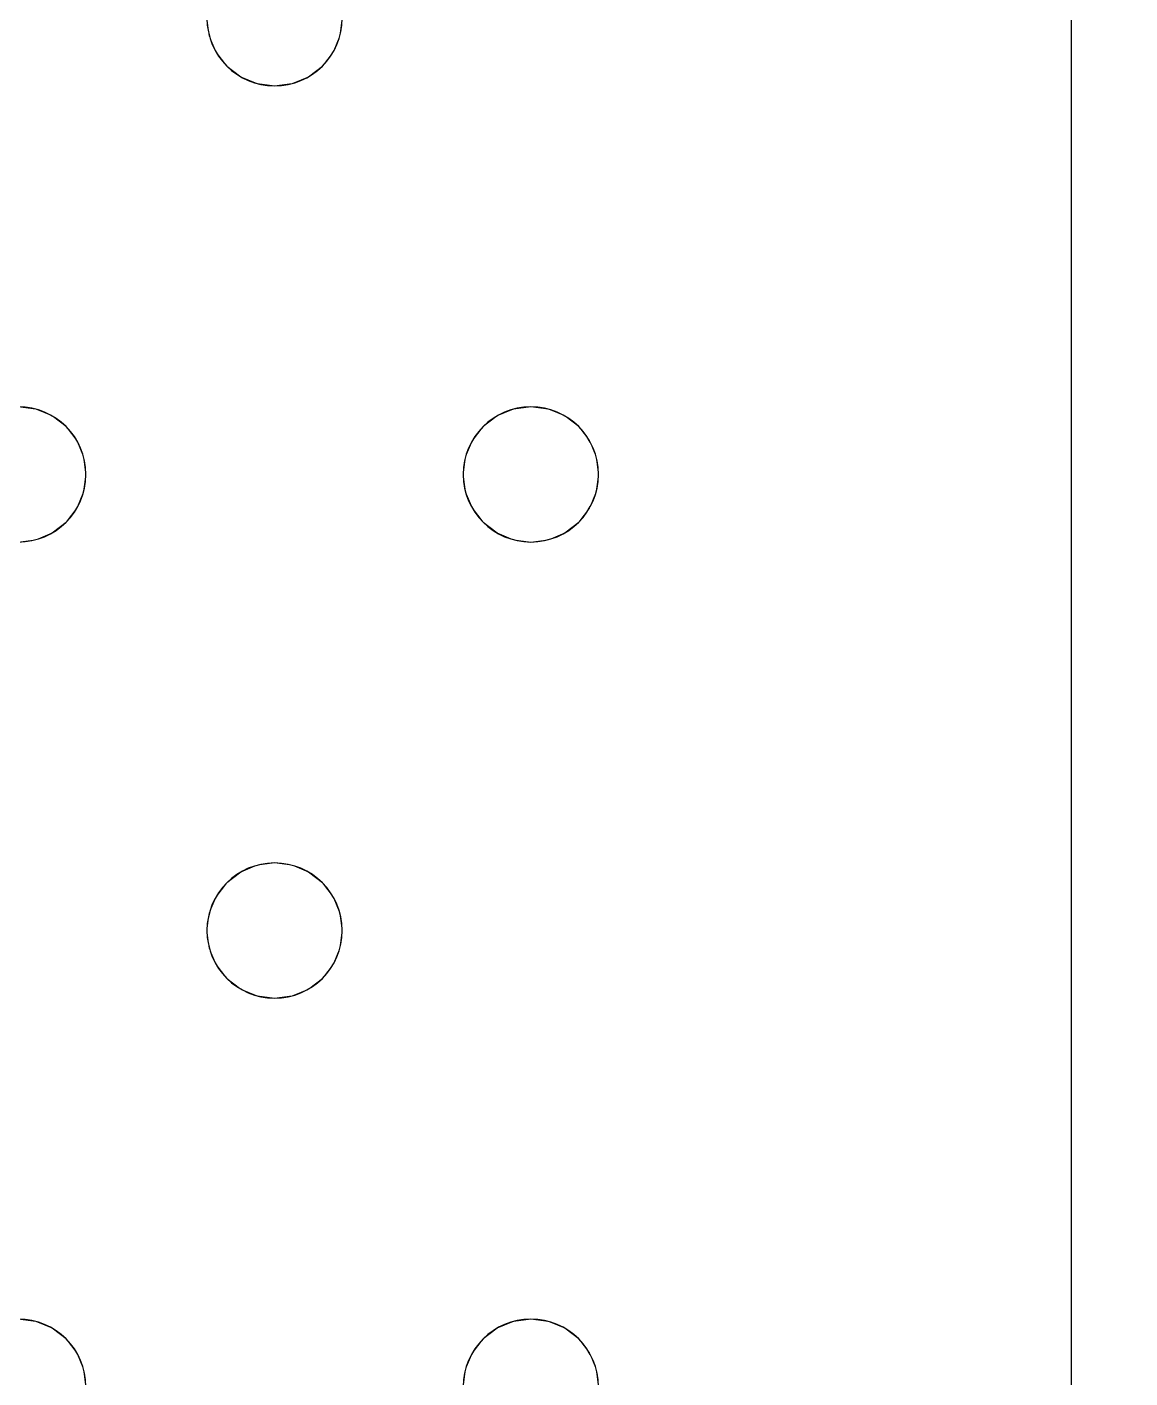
# Model space of a CAD drawing. Header units: millimetres. Extents: x -1 to 1201, y -701 to 1.
# Drawn here: x 534.7 to 600, y -259.5 to -179.5 of the extents above; entities that cross this region are included whole.
import ezdxf

# ---------------------------------------------------------------- set-up
doc = ezdxf.new("R2010")
doc.units = ezdxf.units.MM
doc.layers.add('IQ_200_3D', color=1, linetype='Continuous')
doc.layers.add('IQ_204_2D', color=7, linetype='Continuous')

msp = doc.modelspace()

# ---------------------------------------------------------------- linework, layer by layer
at = {"layer": 'IQ_200_3D', "lineweight": 18}
for points, invisible_edges in [([(553.382, -179, 890), (553.246, -180.035, 890), (566.549, -202.536, 890), (594.549, -145, 890)], 14), ([(594.549, -145, 888), (567.378, -203.172, 888), (566.549, -202.536, 888), (553.382, -179, 888)], 13), ([(567.378, -203.172, 890), (596.549, -145, 890), (594.549, -145, 890), (566.549, -202.536, 890)], 5), ([(596.549, -145, 890), (567.378, -203.172, 890), (568.013, -204, 890)], 13), ([(596.549, -145, 888), (568.013, -204, 888), (567.378, -203.172, 888), (594.549, -145, 888)], 5), ([(568.013, -204, 890), (568.413, -204.965, 890), (596.549, -145, 890)], 14), ([(568.413, -204.965, 888), (568.013, -204, 888), (596.549, -145, 888)], 14), ([(596.549, -145, 890), (568.549, -206, 890), (568.413, -207.035, 890), (568.413, -258.965, 890)], 13), ([(568.413, -204.965, 890), (568.549, -206, 890), (596.549, -145, 890)], 14), ([(596.549, -386.2, 890), (596.549, -145, 890), (568.549, -260, 890), (568.413, -261.035, 890)], 10), ([(568.549, -260, 890), (596.549, -145, 890), (568.413, -258.965, 890)], 3), ([(568.549, -260, 888), (596.549, -145, 888), (596.549, -386.2, 888), (568.413, -261.035, 888)], 5), ([(596.549, -145, 888), (568.549, -260, 888), (568.413, -258.965, 888)], 13), ([(568.413, -207.035, 888), (568.549, -206, 888), (596.549, -145, 888), (568.413, -258.965, 888)], 14), ([(568.549, -206, 888), (568.413, -204.965, 888), (596.549, -145, 888)], 14), ([(545.382, -179, 890), (545.519, -177.965, 890), (523.049, -179, 890), (522.913, -180.035, 890)], 10), ([(523.049, -179, 888), (545.519, -177.965, 888), (545.382, -179, 888), (522.913, -180.035, 888)], 5), ([(522.913, -180.035, 890), (522.513, -181, 890), (545.519, -180.035, 890), (545.382, -179, 890)], 10), ([(545.519, -180.035, 888), (522.513, -181, 888), (522.913, -180.035, 888), (545.382, -179, 888)], 5), ([(545.382, -179, 890), (545.519, -180.035, 890), (545.519, -180.035, 888), (545.382, -179, 888)], 2), ([(566.549, -202.536, 888), (565.584, -202.136, 888), (553.246, -180.035, 888), (553.382, -179, 888)], 10), ([(553.246, -180.035, 890), (553.382, -179, 890), (553.382, -179, 888), (553.246, -180.035, 888)], 8), ([(522.513, -181, 890), (545.918, -181, 890), (545.519, -180.035, 890)], 13), ([(545.519, -180.035, 888), (545.918, -181, 888), (522.513, -181, 888)], 14), ([(545.519, -180.035, 890), (545.918, -181, 890), (545.918, -181, 888), (545.519, -180.035, 888)], 10), ([(565.584, -202.136, 890), (566.549, -202.536, 890), (553.246, -180.035, 890), (552.847, -181, 890)], 10), ([(565.584, -202.136, 888), (564.549, -202, 888), (552.847, -181, 888), (553.246, -180.035, 888)], 10), ([(552.847, -181, 890), (553.246, -180.035, 890), (553.246, -180.035, 888), (552.847, -181, 888)], 10), ([(545.918, -181, 890), (522.513, -181, 890), (534.216, -202, 890), (546.554, -181.828, 890)], 7), ([(534.216, -202, 888), (522.513, -181, 888), (545.918, -181, 888), (546.554, -181.828, 888)], 11), ([(545.918, -181, 890), (546.554, -181.828, 890), (546.554, -181.828, 888), (545.918, -181, 888)], 10), ([(552.847, -181, 890), (552.211, -181.828, 890), (564.549, -202, 890), (565.584, -202.136, 890)], 10), ([(564.549, -202, 888), (563.514, -202.136, 888), (552.211, -181.828, 888), (552.847, -181, 888)], 10), ([(552.211, -181.828, 890), (552.847, -181, 890), (552.847, -181, 888), (552.211, -181.828, 888)], 10), ([(546.554, -181.828, 890), (534.216, -202, 890), (535.251, -202.136, 890), (547.382, -182.464, 890)], 5), ([(535.251, -202.136, 888), (534.216, -202, 888), (546.554, -181.828, 888)], 14), ([(547.382, -182.464, 888), (536.216, -202.536, 888), (535.251, -202.136, 888), (546.554, -181.828, 888)], 5), ([(546.554, -181.828, 890), (547.382, -182.464, 890), (547.382, -182.464, 888), (546.554, -181.828, 888)], 10), ([(552.211, -181.828, 890), (551.382, -182.464, 890), (563.514, -202.136, 890), (564.549, -202, 890)], 10), ([(563.514, -202.136, 888), (562.549, -202.536, 888), (551.382, -182.464, 888), (552.211, -181.828, 888)], 10), ([(551.382, -182.464, 890), (552.211, -181.828, 890), (552.211, -181.828, 888), (551.382, -182.464, 888)], 10), ([(547.382, -182.464, 890), (535.251, -202.136, 890), (536.216, -202.536, 890), (548.347, -182.864, 890)], 5), ([(536.216, -202.536, 888), (547.382, -182.464, 888), (548.347, -182.864, 888)], 13), ([(548.347, -182.864, 890), (536.216, -202.536, 890), (537.044, -203.172, 890), (549.382, -183, 890)], 5), ([(537.044, -203.172, 888), (536.216, -202.536, 888), (548.347, -182.864, 888), (549.382, -183, 888)], 10), ([(549.382, -183, 890), (537.044, -203.172, 890), (537.68, -204, 890)], 13), ([(549.382, -183, 888), (561.085, -204, 888), (537.68, -204, 888), (537.044, -203.172, 888)], 11), ([(537.68, -204, 890), (538.079, -204.965, 890), (561.085, -204, 890), (549.382, -183, 890)], 14), ([(547.382, -182.464, 890), (548.347, -182.864, 890), (548.347, -182.864, 888), (547.382, -182.464, 888)], 10), ([(549.382, -183, 888), (548.347, -182.864, 888), (548.347, -182.864, 890), (549.382, -183, 890)], 10), ([(561.721, -203.172, 890), (562.549, -202.536, 890), (550.418, -182.864, 890), (549.382, -183, 890)], 10), ([(561.721, -203.172, 888), (561.085, -204, 888), (549.382, -183, 888), (550.418, -182.864, 888)], 10), ([(550.418, -182.864, 888), (549.382, -183, 888), (549.382, -183, 890), (550.418, -182.864, 890)], 10), ([(549.382, -183, 890), (561.085, -204, 890), (561.721, -203.172, 890)], 13), ([(551.382, -182.464, 890), (550.418, -182.864, 890), (562.549, -202.536, 890), (563.514, -202.136, 890)], 10), ([(562.549, -202.536, 888), (561.721, -203.172, 888), (550.418, -182.864, 888), (551.382, -182.464, 888)], 10), ([(550.418, -182.864, 890), (551.382, -182.464, 890), (551.382, -182.464, 888), (550.418, -182.864, 888)], 10), ([(534.216, -202, 888), (535.251, -202.136, 888), (535.251, -202.136, 890), (534.216, -202, 890)], 10), ([(536.216, -202.536, 890), (535.251, -202.136, 890), (535.251, -202.136, 888), (536.216, -202.536, 888)], 10), ([(563.514, -202.136, 890), (562.549, -202.536, 890), (562.549, -202.536, 888), (563.514, -202.136, 888)], 10), ([(563.514, -202.136, 888), (564.549, -202, 888), (564.549, -202, 890), (563.514, -202.136, 890)], 10), ([(564.549, -202, 888), (565.584, -202.136, 888), (565.584, -202.136, 890), (564.549, -202, 890)], 10), ([(566.549, -202.536, 890), (565.584, -202.136, 890), (565.584, -202.136, 888), (566.549, -202.536, 888)], 10), ([(537.044, -203.172, 890), (536.216, -202.536, 890), (536.216, -202.536, 888), (537.044, -203.172, 888)], 10), ([(562.549, -202.536, 890), (561.721, -203.172, 890), (561.721, -203.172, 888), (562.549, -202.536, 888)], 10), ([(567.378, -203.172, 890), (566.549, -202.536, 890), (566.549, -202.536, 888), (567.378, -203.172, 888)], 10), ([(537.68, -204, 890), (537.044, -203.172, 890), (537.044, -203.172, 888), (537.68, -204, 888)], 10), ([(561.721, -203.172, 890), (561.085, -204, 890), (561.085, -204, 888), (561.721, -203.172, 888)], 10), ([(568.013, -204, 890), (567.378, -203.172, 890), (567.378, -203.172, 888), (568.013, -204, 888)], 10), ([(538.079, -204.965, 888), (537.68, -204, 888), (561.085, -204, 888), (560.685, -204.965, 888)], 10), ([(538.079, -204.965, 890), (537.68, -204, 890), (537.68, -204, 888), (538.079, -204.965, 888)], 10), ([(538.079, -204.965, 890), (538.216, -206, 890), (560.685, -204.965, 890), (561.085, -204, 890)], 10), ([(561.085, -204, 890), (560.685, -204.965, 890), (560.685, -204.965, 888), (561.085, -204, 888)], 10), ([(568.413, -204.965, 890), (568.013, -204, 890), (568.013, -204, 888), (568.413, -204.965, 888)], 10), ([(538.216, -206, 890), (538.079, -207.035, 890), (560.549, -206, 890), (560.685, -204.965, 890)], 10), ([(538.216, -206, 888), (538.079, -204.965, 888), (560.685, -204.965, 888), (560.549, -206, 888)], 10), ([(538.216, -206, 890), (538.079, -204.965, 890), (538.079, -204.965, 888), (538.216, -206, 888)], 2), ([(560.685, -204.965, 890), (560.549, -206, 890), (560.549, -206, 888), (560.685, -204.965, 888)], 8), ([(568.549, -206, 890), (568.413, -204.965, 890), (568.413, -204.965, 888), (568.549, -206, 888)], 2), ([(538.079, -207.035, 890), (537.68, -208, 890), (560.685, -207.035, 890), (560.549, -206, 890)], 10), ([(538.079, -207.035, 888), (538.216, -206, 888), (560.549, -206, 888), (560.685, -207.035, 888)], 10), ([(538.079, -207.035, 890), (538.216, -206, 890), (538.216, -206, 888), (538.079, -207.035, 888)], 8), ([(560.549, -206, 890), (560.685, -207.035, 890), (560.685, -207.035, 888), (560.549, -206, 888)], 2), ([(568.413, -207.035, 890), (568.549, -206, 890), (568.549, -206, 888), (568.413, -207.035, 888)], 8), ([(560.685, -207.035, 890), (537.68, -208, 890), (561.085, -208, 890)], 3), ([(561.085, -208, 888), (549.382, -229, 888), (537.68, -208, 888), (560.685, -207.035, 888)], 7), ([(537.68, -208, 888), (538.079, -207.035, 888), (560.685, -207.035, 888)], 14), ([(537.68, -208, 890), (538.079, -207.035, 890), (538.079, -207.035, 888), (537.68, -208, 888)], 10), ([(560.685, -207.035, 890), (561.085, -208, 890), (561.085, -208, 888), (560.685, -207.035, 888)], 10), ([(568.413, -258.965, 890), (568.413, -207.035, 890), (568.013, -208, 890), (568.013, -258, 890)], 5), ([(568.413, -207.035, 888), (568.413, -258.965, 888), (568.013, -258, 888), (568.013, -208, 888)], 5), ([(568.013, -208, 890), (568.413, -207.035, 890), (568.413, -207.035, 888), (568.013, -208, 888)], 10), ([(549.382, -229, 890), (561.085, -208, 890), (537.68, -208, 890), (537.044, -208.828, 890)], 11), ([(549.382, -229, 888), (548.347, -229.136, 888), (537.044, -208.828, 888), (537.68, -208, 888)], 10), ([(537.044, -208.828, 890), (537.68, -208, 890), (537.68, -208, 888), (537.044, -208.828, 888)], 10), ([(561.721, -208.828, 890), (561.085, -208, 890), (549.382, -229, 890), (550.418, -229.136, 890)], 10), ([(561.721, -208.828, 888), (550.418, -229.136, 888), (549.382, -229, 888), (561.085, -208, 888)], 5), ([(561.085, -208, 890), (561.721, -208.828, 890), (561.721, -208.828, 888), (561.085, -208, 888)], 10), ([(568.013, -208, 890), (567.378, -208.828, 890), (567.378, -257.172, 890), (568.013, -258, 890)], 10), ([(568.013, -258, 888), (567.378, -257.172, 888), (567.378, -208.828, 888), (568.013, -208, 888)], 10), ([(567.378, -208.828, 890), (568.013, -208, 890), (568.013, -208, 888), (567.378, -208.828, 888)], 10), ([(536.216, -209.464, 890), (535.251, -209.864, 890), (547.382, -229.536, 890), (548.347, -229.136, 890)], 10), ([(547.382, -229.536, 888), (546.554, -230.172, 888), (535.251, -209.864, 888), (536.216, -209.464, 888)], 10), ([(535.251, -209.864, 890), (536.216, -209.464, 890), (536.216, -209.464, 888), (535.251, -209.864, 888)], 10), ([(537.044, -208.828, 890), (536.216, -209.464, 890), (548.347, -229.136, 890), (549.382, -229, 890)], 10), ([(548.347, -229.136, 888), (547.382, -229.536, 888), (536.216, -209.464, 888), (537.044, -208.828, 888)], 10), ([(536.216, -209.464, 890), (537.044, -208.828, 890), (537.044, -208.828, 888), (536.216, -209.464, 888)], 10), ([(562.549, -209.464, 890), (561.721, -208.828, 890), (550.418, -229.136, 890), (551.382, -229.536, 890)], 10), ([(550.418, -229.136, 888), (561.721, -208.828, 888), (562.549, -209.464, 888)], 13), ([(551.382, -229.536, 888), (550.418, -229.136, 888), (562.549, -209.464, 888), (563.514, -209.864, 888)], 10), ([(563.514, -209.864, 890), (562.549, -209.464, 890), (551.382, -229.536, 890), (552.211, -230.172, 890)], 10), ([(553.246, -231.965, 890), (566.549, -209.464, 890), (565.584, -209.864, 890), (552.847, -231, 890)], 5), ([(553.382, -233, 890), (566.549, -209.464, 890), (553.246, -231.965, 890)], 3), ([(553.382, -233, 888), (553.246, -231.965, 888), (566.549, -209.464, 888), (566.549, -256.536, 888)], 14), ([(565.584, -209.864, 888), (566.549, -209.464, 888), (553.246, -231.965, 888)], 14), ([(566.549, -256.536, 890), (567.378, -208.828, 890), (566.549, -209.464, 890), (553.382, -233, 890)], 13), ([(561.721, -208.828, 890), (562.549, -209.464, 890), (562.549, -209.464, 888), (561.721, -208.828, 888)], 10), ([(562.549, -209.464, 890), (563.514, -209.864, 890), (563.514, -209.864, 888), (562.549, -209.464, 888)], 10), ([(565.584, -209.864, 890), (566.549, -209.464, 890), (566.549, -209.464, 888), (565.584, -209.864, 888)], 10), ([(567.378, -257.172, 890), (567.378, -208.828, 890), (566.549, -256.536, 890)], 3), ([(567.378, -257.172, 888), (566.549, -256.536, 888), (566.549, -209.464, 888), (567.378, -208.828, 888)], 10), ([(566.549, -209.464, 890), (567.378, -208.828, 890), (567.378, -208.828, 888), (566.549, -209.464, 888)], 10), ([(522.513, -231, 888), (521.878, -230.172, 888), (534.216, -210, 888), (545.918, -231, 888)], 14), ([(534.216, -210, 890), (522.513, -231, 890), (545.918, -231, 890), (546.554, -230.172, 890)], 11), ([(546.554, -230.172, 890), (547.382, -229.536, 890), (535.251, -209.864, 890), (534.216, -210, 890)], 10), ([(546.554, -230.172, 888), (545.918, -231, 888), (534.216, -210, 888), (535.251, -209.864, 888)], 10), ([(535.251, -209.864, 888), (534.216, -210, 888), (534.216, -210, 890), (535.251, -209.864, 890)], 10), ([(563.514, -209.864, 888), (564.549, -210, 888), (552.211, -230.172, 888), (551.382, -229.536, 888)], 10), ([(564.549, -210, 890), (563.514, -209.864, 890), (552.211, -230.172, 890), (552.847, -231, 890)], 10), ([(552.211, -230.172, 888), (564.549, -210, 888), (552.847, -231, 888)], 3), ([(552.847, -231, 890), (565.584, -209.864, 890), (564.549, -210, 890)], 13), ([(565.584, -209.864, 888), (553.246, -231.965, 888), (552.847, -231, 888), (564.549, -210, 888)], 5), ([(564.549, -210, 888), (563.514, -209.864, 888), (563.514, -209.864, 890), (564.549, -210, 890)], 10), ([(565.584, -209.864, 888), (564.549, -210, 888), (564.549, -210, 890), (565.584, -209.864, 890)], 10), ([(548.347, -229.136, 890), (547.382, -229.536, 890), (547.382, -229.536, 888), (548.347, -229.136, 888)], 10), ([(548.347, -229.136, 888), (549.382, -229, 888), (549.382, -229, 890), (548.347, -229.136, 890)], 10), ([(549.382, -229, 888), (550.418, -229.136, 888), (550.418, -229.136, 890), (549.382, -229, 890)], 10), ([(551.382, -229.536, 890), (550.418, -229.136, 890), (550.418, -229.136, 888), (551.382, -229.536, 888)], 10), ([(546.554, -230.172, 890), (545.918, -231, 890), (545.918, -231, 888), (546.554, -230.172, 888)], 10), ([(547.382, -229.536, 890), (546.554, -230.172, 890), (546.554, -230.172, 888), (547.382, -229.536, 888)], 10), ([(552.211, -230.172, 890), (551.382, -229.536, 890), (551.382, -229.536, 888), (552.211, -230.172, 888)], 10), ([(552.847, -231, 890), (552.211, -230.172, 890), (552.211, -230.172, 888), (552.847, -231, 888)], 10), ([(522.513, -231, 890), (522.913, -231.965, 890), (545.519, -231.965, 890), (545.918, -231, 890)], 10), ([(545.519, -231.965, 888), (522.913, -231.965, 888), (522.513, -231, 888), (545.918, -231, 888)], 5), ([(545.918, -231, 890), (545.519, -231.965, 890), (545.519, -231.965, 888), (545.918, -231, 888)], 10), ([(553.246, -231.965, 890), (552.847, -231, 890), (552.847, -231, 888), (553.246, -231.965, 888)], 10), ([(522.913, -231.965, 890), (523.049, -233, 890), (545.382, -233, 890), (545.519, -231.965, 890)], 10), ([(545.382, -233, 888), (523.049, -233, 888), (522.913, -231.965, 888), (545.519, -231.965, 888)], 5), ([(545.519, -231.965, 890), (545.382, -233, 890), (545.382, -233, 888), (545.519, -231.965, 888)], 8), ([(553.382, -233, 890), (553.246, -231.965, 890), (553.246, -231.965, 888), (553.382, -233, 888)], 2), ([(545.519, -234.035, 888), (522.513, -235, 888), (522.913, -234.035, 888), (545.382, -233, 888)], 5), ([(545.382, -233, 890), (523.049, -233, 890), (522.913, -234.035, 890), (545.519, -234.035, 890)], 5), ([(545.382, -233, 888), (522.913, -234.035, 888), (523.049, -233, 888)], 13), ([(545.382, -233, 890), (545.519, -234.035, 890), (545.519, -234.035, 888), (545.382, -233, 888)], 2), ([(566.549, -256.536, 890), (553.382, -233, 890), (553.246, -234.035, 890), (565.584, -256.136, 890)], 5), ([(566.549, -256.536, 888), (565.584, -256.136, 888), (553.246, -234.035, 888), (553.382, -233, 888)], 10), ([(553.246, -234.035, 890), (553.382, -233, 890), (553.382, -233, 888), (553.246, -234.035, 888)], 8), ([(545.519, -234.035, 890), (522.913, -234.035, 890), (522.513, -235, 890), (545.918, -235, 890)], 5), ([(522.513, -235, 888), (545.519, -234.035, 888), (545.918, -235, 888), (534.216, -256, 888)], 13), ([(545.519, -234.035, 890), (545.918, -235, 890), (545.918, -235, 888), (545.519, -234.035, 888)], 10), ([(565.584, -256.136, 890), (553.246, -234.035, 890), (552.847, -235, 890), (564.549, -256, 890)], 5), ([(553.246, -234.035, 888), (565.584, -256.136, 888), (552.847, -235, 888)], 3), ([(552.847, -235, 890), (553.246, -234.035, 890), (553.246, -234.035, 888), (552.847, -235, 888)], 10), ([(534.216, -256, 890), (545.918, -235, 890), (522.513, -235, 890), (521.878, -235.828, 890)], 11), ([(546.554, -235.828, 890), (545.918, -235, 890), (534.216, -256, 890), (535.251, -256.136, 890)], 10), ([(546.554, -235.828, 888), (535.251, -256.136, 888), (534.216, -256, 888), (545.918, -235, 888)], 5), ([(545.918, -235, 890), (546.554, -235.828, 890), (546.554, -235.828, 888), (545.918, -235, 888)], 10), ([(564.549, -256, 890), (552.847, -235, 890), (552.211, -235.828, 890)], 13), ([(552.847, -235, 888), (565.584, -256.136, 888), (564.549, -256, 888), (552.211, -235.828, 888)], 5), ([(552.211, -235.828, 890), (552.847, -235, 890), (552.847, -235, 888), (552.211, -235.828, 888)], 10), ([(535.251, -256.136, 890), (536.216, -256.536, 890), (547.382, -236.464, 890), (546.554, -235.828, 890)], 10), ([(535.251, -256.136, 888), (546.554, -235.828, 888), (547.382, -236.464, 888)], 13), ([(546.554, -235.828, 890), (547.382, -236.464, 890), (547.382, -236.464, 888), (546.554, -235.828, 888)], 10), ([(563.514, -256.136, 890), (564.549, -256, 890), (552.211, -235.828, 890), (551.382, -236.464, 890)], 10), ([(563.514, -256.136, 888), (562.549, -256.536, 888), (551.382, -236.464, 888), (552.211, -235.828, 888)], 10), ([(551.382, -236.464, 890), (552.211, -235.828, 890), (552.211, -235.828, 888), (551.382, -236.464, 888)], 10), ([(552.211, -235.828, 888), (564.549, -256, 888), (563.514, -256.136, 888)], 13), ([(536.216, -256.536, 888), (535.251, -256.136, 888), (547.382, -236.464, 888), (548.347, -236.864, 888)], 10), ([(536.216, -256.536, 890), (537.044, -257.172, 890), (548.347, -236.864, 890), (547.382, -236.464, 890)], 10), ([(547.382, -236.464, 890), (548.347, -236.864, 890), (548.347, -236.864, 888), (547.382, -236.464, 888)], 10), ([(551.382, -236.464, 890), (550.418, -236.864, 890), (562.549, -256.536, 890), (563.514, -256.136, 890)], 10), ([(562.549, -256.536, 888), (550.418, -236.864, 888), (551.382, -236.464, 888)], 13), ([(550.418, -236.864, 890), (551.382, -236.464, 890), (551.382, -236.464, 888), (550.418, -236.864, 888)], 10), ([(537.044, -257.172, 888), (536.216, -256.536, 888), (548.347, -236.864, 888), (549.382, -237, 888)], 10), ([(537.044, -257.172, 890), (537.68, -258, 890), (549.382, -237, 890), (548.347, -236.864, 890)], 10), ([(537.68, -258, 888), (537.044, -257.172, 888), (549.382, -237, 888), (561.085, -258, 888)], 14), ([(561.085, -258, 890), (549.382, -237, 890), (537.68, -258, 890), (560.685, -258.965, 890)], 7), ([(549.382, -237, 888), (548.347, -236.864, 888), (548.347, -236.864, 890), (549.382, -237, 890)], 10), ([(561.721, -257.172, 890), (550.418, -236.864, 890), (549.382, -237, 890), (561.085, -258, 890)], 5), ([(550.418, -236.864, 888), (562.549, -256.536, 888), (561.721, -257.172, 888), (549.382, -237, 888)], 5), ([(550.418, -236.864, 888), (549.382, -237, 888), (549.382, -237, 890), (550.418, -236.864, 890)], 10), ([(561.721, -257.172, 888), (561.085, -258, 888), (549.382, -237, 888)], 14), ([(562.549, -256.536, 890), (550.418, -236.864, 890), (561.721, -257.172, 890)], 3), ([(534.216, -256, 888), (535.251, -256.136, 888), (535.251, -256.136, 890), (534.216, -256, 890)], 10), ([(536.216, -256.536, 890), (535.251, -256.136, 890), (535.251, -256.136, 888), (536.216, -256.536, 888)], 10), ([(537.044, -257.172, 890), (536.216, -256.536, 890), (536.216, -256.536, 888), (537.044, -257.172, 888)], 10), ([(562.549, -256.536, 890), (561.721, -257.172, 890), (561.721, -257.172, 888), (562.549, -256.536, 888)], 10), ([(563.514, -256.136, 890), (562.549, -256.536, 890), (562.549, -256.536, 888), (563.514, -256.136, 888)], 10), ([(563.514, -256.136, 888), (564.549, -256, 888), (564.549, -256, 890), (563.514, -256.136, 890)], 10), ([(564.549, -256, 888), (565.584, -256.136, 888), (565.584, -256.136, 890), (564.549, -256, 890)], 10), ([(566.549, -256.536, 890), (565.584, -256.136, 890), (565.584, -256.136, 888), (566.549, -256.536, 888)], 10), ([(567.378, -257.172, 890), (566.549, -256.536, 890), (566.549, -256.536, 888), (567.378, -257.172, 888)], 10), ([(537.68, -258, 890), (537.044, -257.172, 890), (537.044, -257.172, 888), (537.68, -258, 888)], 10), ([(561.721, -257.172, 890), (561.085, -258, 890), (561.085, -258, 888), (561.721, -257.172, 888)], 10), ([(568.013, -258, 890), (567.378, -257.172, 890), (567.378, -257.172, 888), (568.013, -258, 888)], 10), ([(560.685, -258.965, 890), (537.68, -258, 890), (538.079, -258.965, 890), (560.549, -260, 890)], 5), ([(538.079, -258.965, 888), (537.68, -258, 888), (560.685, -258.965, 888), (560.549, -260, 888)], 10), ([(537.68, -258, 888), (561.085, -258, 888), (560.685, -258.965, 888)], 13), ([(538.079, -258.965, 890), (537.68, -258, 890), (537.68, -258, 888), (538.079, -258.965, 888)], 10), ([(561.085, -258, 890), (560.685, -258.965, 890), (560.685, -258.965, 888), (561.085, -258, 888)], 10), ([(568.413, -258.965, 890), (568.013, -258, 890), (568.013, -258, 888), (568.413, -258.965, 888)], 10), ([(538.216, -260, 890), (560.685, -261.035, 890), (560.549, -260, 890), (538.079, -258.965, 890)], 5), ([(560.549, -260, 888), (560.685, -261.035, 888), (538.216, -260, 888), (538.079, -258.965, 888)], 10), ([(538.216, -260, 890), (538.079, -258.965, 890), (538.079, -258.965, 888), (538.216, -260, 888)], 2), ([(560.685, -258.965, 890), (560.549, -260, 890), (560.549, -260, 888), (560.685, -258.965, 888)], 8), ([(568.549, -260, 890), (568.413, -258.965, 890), (568.413, -258.965, 888), (568.549, -260, 888)], 2)]:
    msp.add_3dface(points, dxfattribs=dict(at, invisible_edges=invisible_edges))
msp.add_3dface([(596.549, -386.2, 890), (596.549, -386.2, 888), (596.549, -145, 888), (596.549, -145, 890)], dxfattribs=at)
at = {"layer": 'IQ_204_2D'}
msp.add_line((596.549, -386.2), (596.549, -145), dxfattribs=at)
for centre, start, end in [((549.382, -179), 180, 360), ((534.216, -206), 0, 180), ((564.549, -206), 0, 180), ((534.216, -206), 180, 360), ((564.549, -206), 180, 360), ((549.382, -233), 0, 180), ((549.382, -233), 180, 0), ((534.216, -260), 0, 180), ((564.549, -260), 0, 180)]:
    msp.add_arc(centre, 4, start, end, dxfattribs=at)

# ---------------------------------------------------------------- meshes
at = {"layer": 'IQ_200_3D', "lineweight": 18}
mesh = msp.add_polyface(dxfattribs=at)
corners = [(1200, 0, 850), (1200, -700, 850), (0, -700, 850), (0, 0, 850), (810.5, -594, 850), (811.556, -602.023, 850), (814.653, -609.5, 850), (819.58, -615.92, 850), (826, -620.847, 850), (833.477, -623.944, 850), (841.5, -625, 850), (1059.5, -625, 850), (1067.523, -623.944, 850), (1075, -620.847, 850), (1081.42, -615.92, 850), (1086.347, -609.5, 850), (1089.444, -602.023, 850), (1090.5, -594, 850), (1090.5, -476, 850), (1089.444, -467.977, 850), (1086.347, -460.5, 850), (1081.42, -454.08, 850), (1075, -449.153, 850), (1067.523, -446.056, 850), (1059.5, -445, 850), (841.5, -445, 850), (833.477, -446.056, 850), (826, -449.153, 850), (819.58, -454.08, 850), (814.653, -460.5, 850), (811.556, -467.977, 850), (810.5, -476, 850)]
mesh.append_faces([[corners[k] for k in face] for face in [(29, 3, 28), (6, 2, 5), (4, 2, 31), (23, 0, 22), (13, 1, 12), (15, 1, 14), (11, 1, 10)]], dxfattribs={"vtx0": -1, "vtx1": -1})
mesh.append_faces([[corners[k] for k in face] for face in [(3, 29, 30, 2), (2, 30, 31), (0, 25, 26), (2, 6, 7), (2, 9, 10, 1), (0, 20, 21), (1, 18, 19), (1, 15, 16)]], dxfattribs={"vtx0": -1, "vtx2": -1})
mesh.append_faces([[corners[k] for k in face] for face in [(27, 28, 3), (4, 5, 2), (7, 8, 2), (8, 9, 2), (23, 24, 0), (21, 22, 0), (24, 25, 0), (13, 14, 1), (11, 12, 1), (16, 17, 1), (17, 18, 1)]], dxfattribs={"vtx1": -1, "vtx2": -1})
mesh.append_faces([[corners[k] for k in face] for face in [(26, 27, 3, 0), (19, 20, 0, 1)]], dxfattribs={"vtx1": -1, "vtx3": -1})
mesh = msp.add_polyface(dxfattribs=at)
corners = [(1200, -700, 900), (1200, -23, 900), (0, -23, 900), (0, -700, 900), (90, -35.113, 900), (1110, -35.113, 900), (1129.382, -37.665, 900), (1147.443, -45.146, 900), (1162.953, -57.047, 900), (1174.854, -72.557, 900), (1182.335, -90.618, 900), (1184.887, -110, 900), (1184.887, -610, 900), (1182.335, -629.382, 900), (1174.854, -647.443, 900), (1162.953, -662.953, 900), (1147.443, -674.854, 900), (1129.382, -682.335, 900), (1110, -684.887, 900), (90, -684.887, 900), (70.618, -682.335, 900), (52.557, -674.854, 900), (37.047, -662.953, 900), (25.146, -647.443, 900), (17.665, -629.382, 900), (15.113, -610, 900), (15.113, -110, 900), (17.665, -90.618, 900), (25.146, -72.557, 900), (37.047, -57.047, 900), (52.557, -45.146, 900), (70.618, -37.665, 900)]
mesh.append_faces([[corners[k] for k in face] for face in [(9, 1, 8), (14, 0, 13), (31, 2, 30), (28, 2, 27), (21, 3, 20), (23, 3, 22)]], dxfattribs={"vtx0": -1, "vtx1": -1})
mesh.append_faces([[corners[k] for k in face] for face in [(1, 9, 10), (1, 11, 12, 0), (0, 14, 15), (0, 18, 19, 3), (2, 28, 29), (3, 23, 24)]], dxfattribs={"vtx0": -1, "vtx2": -1})
mesh.append_faces([[corners[k] for k in face] for face in [(10, 11, 1), (5, 6, 1), (7, 8, 1), (6, 7, 1), (12, 13, 0), (15, 16, 0), (17, 18, 0), (16, 17, 0), (31, 4, 2), (29, 30, 2), (26, 27, 2), (21, 22, 3), (19, 20, 3), (24, 25, 3)]], dxfattribs={"vtx1": -1, "vtx2": -1})
mesh.append_faces([[corners[k] for k in face] for face in [(4, 5, 1, 2), (25, 26, 2, 3)]], dxfattribs={"vtx1": -1, "vtx3": -1})
mesh = msp.add_polyface(dxfattribs=at)
corners = [(1110, -48.392, 890), (90, -48.392, 890), (66.424, -53.082, 890), (46.437, -66.437, 890), (33.082, -86.424, 890), (28.392, -110, 890), (28.392, -610, 890), (33.082, -633.576, 890), (46.437, -653.563, 890), (66.424, -666.918, 890), (90, -671.608, 890), (1110, -671.608, 890), (1133.576, -666.918, 890), (1153.563, -653.563, 890), (1166.918, -633.576, 890), (1171.608, -610, 890), (1171.608, -110, 890), (1166.918, -86.424, 890), (1153.563, -66.437, 890), (1133.576, -53.082, 890), (122.5, -418.034, 890), (1077.5, -418.034, 890), (1089.656, -419.634, 890), (1100.983, -424.326, 890), (1110.71, -431.79, 890), (1118.174, -441.517, 890), (1122.866, -452.844, 890), (1124.466, -465, 890), (1124.466, -605, 890), (1122.866, -617.156, 890), (1118.174, -628.483, 890), (1110.71, -638.21, 890), (1100.983, -645.674, 890), (1089.656, -650.366, 890), (1077.5, -651.966, 890), (122.5, -651.966, 890), (110.344, -650.366, 890), (99.017, -645.674, 890), (89.29, -638.21, 890), (81.826, -628.483, 890), (77.134, -617.156, 890), (75.534, -605, 890), (75.534, -465, 890), (77.134, -452.844, 890), (81.826, -441.517, 890), (89.29, -431.79, 890), (99.017, -424.326, 890), (110.344, -419.634, 890), (122.5, -68.034, 890), (1077.5, -68.034, 890), (1089.656, -69.634, 890), (1100.983, -74.326, 890), (1110.71, -81.79, 890), (1118.174, -91.517, 890), (1122.866, -102.844, 890), (1124.466, -115, 890), (1124.466, -351, 890), (1122.866, -363.156, 890), (1118.174, -374.483, 890), (1110.71, -384.21, 890), (1100.983, -391.674, 890), (1089.656, -396.366, 890), (1077.5, -397.966, 890), (122.5, -397.966, 890), (110.344, -396.366, 890), (99.017, -391.674, 890), (89.29, -384.21, 890), (81.826, -374.483, 890), (77.134, -363.156, 890), (75.534, -351, 890), (75.534, -115, 890), (77.134, -102.844, 890), (81.826, -91.517, 890), (89.29, -81.79, 890), (99.017, -74.326, 890), (110.344, -69.634, 890)]
mesh.append_faces([[corners[k] for k in face] for face in [(65, 47, 64), (75, 1, 74), (71, 5, 70), (73, 2, 72)]], dxfattribs={"vtx0": -1, "vtx1": -1})
mesh.append_faces([[corners[k] for k in face] for face in [(15, 28, 29, 14), (11, 32, 33), (16, 55, 56, 15), (54, 17, 18, 53), (53, 18, 19, 52), (52, 19, 0, 51), (0, 50, 51), (10, 37, 38, 9), (64, 47, 20, 63), (8, 39, 40, 7), (39, 8, 9, 38), (69, 42, 43), (3, 71, 72, 2)]], dxfattribs={"vtx0": -1, "vtx2": -1})
mesh.append_faces([[corners[k] for k in face] for face in [(6, 41, 42, 69)]], dxfattribs={"vtx0": -1, "vtx2": -1, "vtx3": -1})
mesh.append_faces([[corners[k] for k in face] for face in [(11, 33, 34, 35), (1, 75, 48, 49), (71, 3, 4, 5)]], dxfattribs={"vtx0": -1, "vtx3": -1})
mesh.append_faces([[corners[k] for k in face] for face in [(36, 37, 10)]], dxfattribs={"vtx1": -1, "vtx2": -1})
mesh.append_faces([[corners[k] for k in face] for face in [(27, 28, 15, 56)]], dxfattribs={"vtx1": -1, "vtx2": -1, "vtx3": -1})
mesh.append_faces([[corners[k] for k in face] for face in [(13, 14, 29, 30), (12, 13, 30, 31), (26, 27, 56, 57), (31, 32, 11, 12), (24, 25, 58, 59), (21, 22, 61, 62), (22, 23, 60, 61), (23, 24, 59, 60), (25, 26, 57, 58), (54, 55, 16, 17), (49, 50, 0, 1), (20, 21, 62, 63), (35, 36, 10, 11), (45, 46, 66, 67), (46, 47, 65, 66), (6, 7, 40, 41), (43, 44, 68, 69), (44, 45, 67, 68), (73, 74, 1, 2), (69, 70, 5, 6)]], dxfattribs={"vtx1": -1, "vtx3": -1})
mesh = msp.add_polyface(dxfattribs=at)
corners = [(122.5, -68.034, 860), (110.344, -69.634, 860), (99.017, -74.326, 860), (89.29, -81.79, 860), (81.826, -91.517, 860), (77.134, -102.844, 860), (75.534, -115, 860), (75.534, -351, 860), (77.134, -363.156, 860), (81.826, -374.483, 860), (89.29, -384.21, 860), (99.017, -391.674, 860), (110.344, -396.366, 860), (122.5, -397.966, 860), (1077.5, -397.966, 860), (1089.656, -396.366, 860), (1100.983, -391.674, 860), (1110.71, -384.21, 860), (1118.174, -374.483, 860), (1122.866, -363.156, 860), (1124.466, -351, 860), (1124.466, -115, 860), (1122.866, -102.844, 860), (1118.174, -91.517, 860), (1110.71, -81.79, 860), (1100.983, -74.326, 860), (1089.656, -69.634, 860), (1077.5, -68.034, 860), (640.451, -68.034, 860), (640.451, -105, 860), (639.258, -114.059, 860), (635.762, -122.5, 860), (630.2, -129.749, 860), (622.951, -135.311, 860), (614.51, -138.807, 860), (605.451, -140, 860), (594.549, -140, 860), (585.49, -138.807, 860), (577.049, -135.311, 860), (569.8, -129.749, 860), (564.238, -122.5, 860), (560.742, -114.059, 860), (559.549, -105, 860), (559.549, -68.034, 860), (600, -115, 860), (603.882, -114.489, 860), (607.5, -112.99, 860), (610.607, -110.607, 860), (612.99, -107.5, 860), (614.489, -103.882, 860), (615, -100, 860), (614.489, -96.118, 860), (612.99, -92.5, 860), (610.607, -89.393, 860), (607.5, -87.01, 860), (603.882, -85.511, 860), (600, -85, 860), (596.118, -85.511, 860), (592.5, -87.01, 860), (589.393, -89.393, 860), (587.01, -92.5, 860), (585.511, -96.118, 860), (585, -100, 860), (585.511, -103.882, 860), (587.01, -107.5, 860), (589.393, -110.607, 860), (592.5, -112.99, 860), (596.118, -114.489, 860)]
mesh.append_faces([[corners[k] for k in face] for face in [(0, 42, 43), (29, 27, 28), (65, 62, 63, 64), (48, 46, 47), (50, 48, 49)]], dxfattribs={"vtx0": -1})
mesh.append_faces([[corners[k] for k in face] for face in [(35, 14, 34)]], dxfattribs={"vtx0": -1, "vtx1": -1})
mesh.append_faces([[corners[k] for k in face] for face in [(62, 65, 45, 52)]], dxfattribs={"vtx0": -1, "vtx1": -1, "vtx2": -1, "vtx3": -1})
mesh.append_faces([[corners[k] for k in face] for face in [(13, 6, 7, 12), (14, 35, 36), (27, 29, 30), (65, 44, 45)]], dxfattribs={"vtx0": -1, "vtx2": -1})
mesh.append_faces([[corners[k] for k in face] for face in [(13, 39, 40, 0), (21, 26, 27, 14), (50, 45, 46, 48)]], dxfattribs={"vtx0": -1, "vtx2": -1, "vtx3": -1})
mesh.append_faces([[corners[k] for k in face] for face in [(7, 10, 11, 12), (20, 15, 16, 17)]], dxfattribs={"vtx0": -1, "vtx3": -1})
mesh.append_faces([[corners[k] for k in face] for face in [(38, 39, 13), (37, 38, 13), (2, 3, 6, 1), (41, 42, 0), (40, 41, 0), (33, 34, 14), (32, 33, 14), (30, 31, 27), (25, 26, 21, 24), (55, 56, 52)]], dxfattribs={"vtx1": -1, "vtx2": -1})
mesh.append_faces([[corners[k] for k in face] for face in [(0, 1, 6, 13), (31, 32, 14, 27), (61, 62, 52, 56)]], dxfattribs={"vtx1": -1, "vtx2": -1, "vtx3": -1})
mesh.append_faces([[corners[k] for k in face] for face in [(13, 14, 36, 37), (14, 15, 20, 21)]], dxfattribs={"vtx1": -1, "vtx3": -1})
mesh.append_faces([[corners[k] for k in face] for face in [(4, 5, 6, 3), (18, 19, 20, 17), (57, 58, 59, 56)]], dxfattribs={"vtx2": -1})
mesh.append_faces([[corners[k] for k in face] for face in [(59, 60, 61, 56), (50, 51, 52, 45)]], dxfattribs={"vtx2": -1, "vtx3": -1})
mesh.append_faces([[corners[k] for k in face] for face in [(7, 8, 9, 10), (21, 22, 23, 24), (65, 66, 67, 44), (52, 53, 54, 55)]], dxfattribs={"vtx3": -1})

doc.saveas('drawing.dxf')
